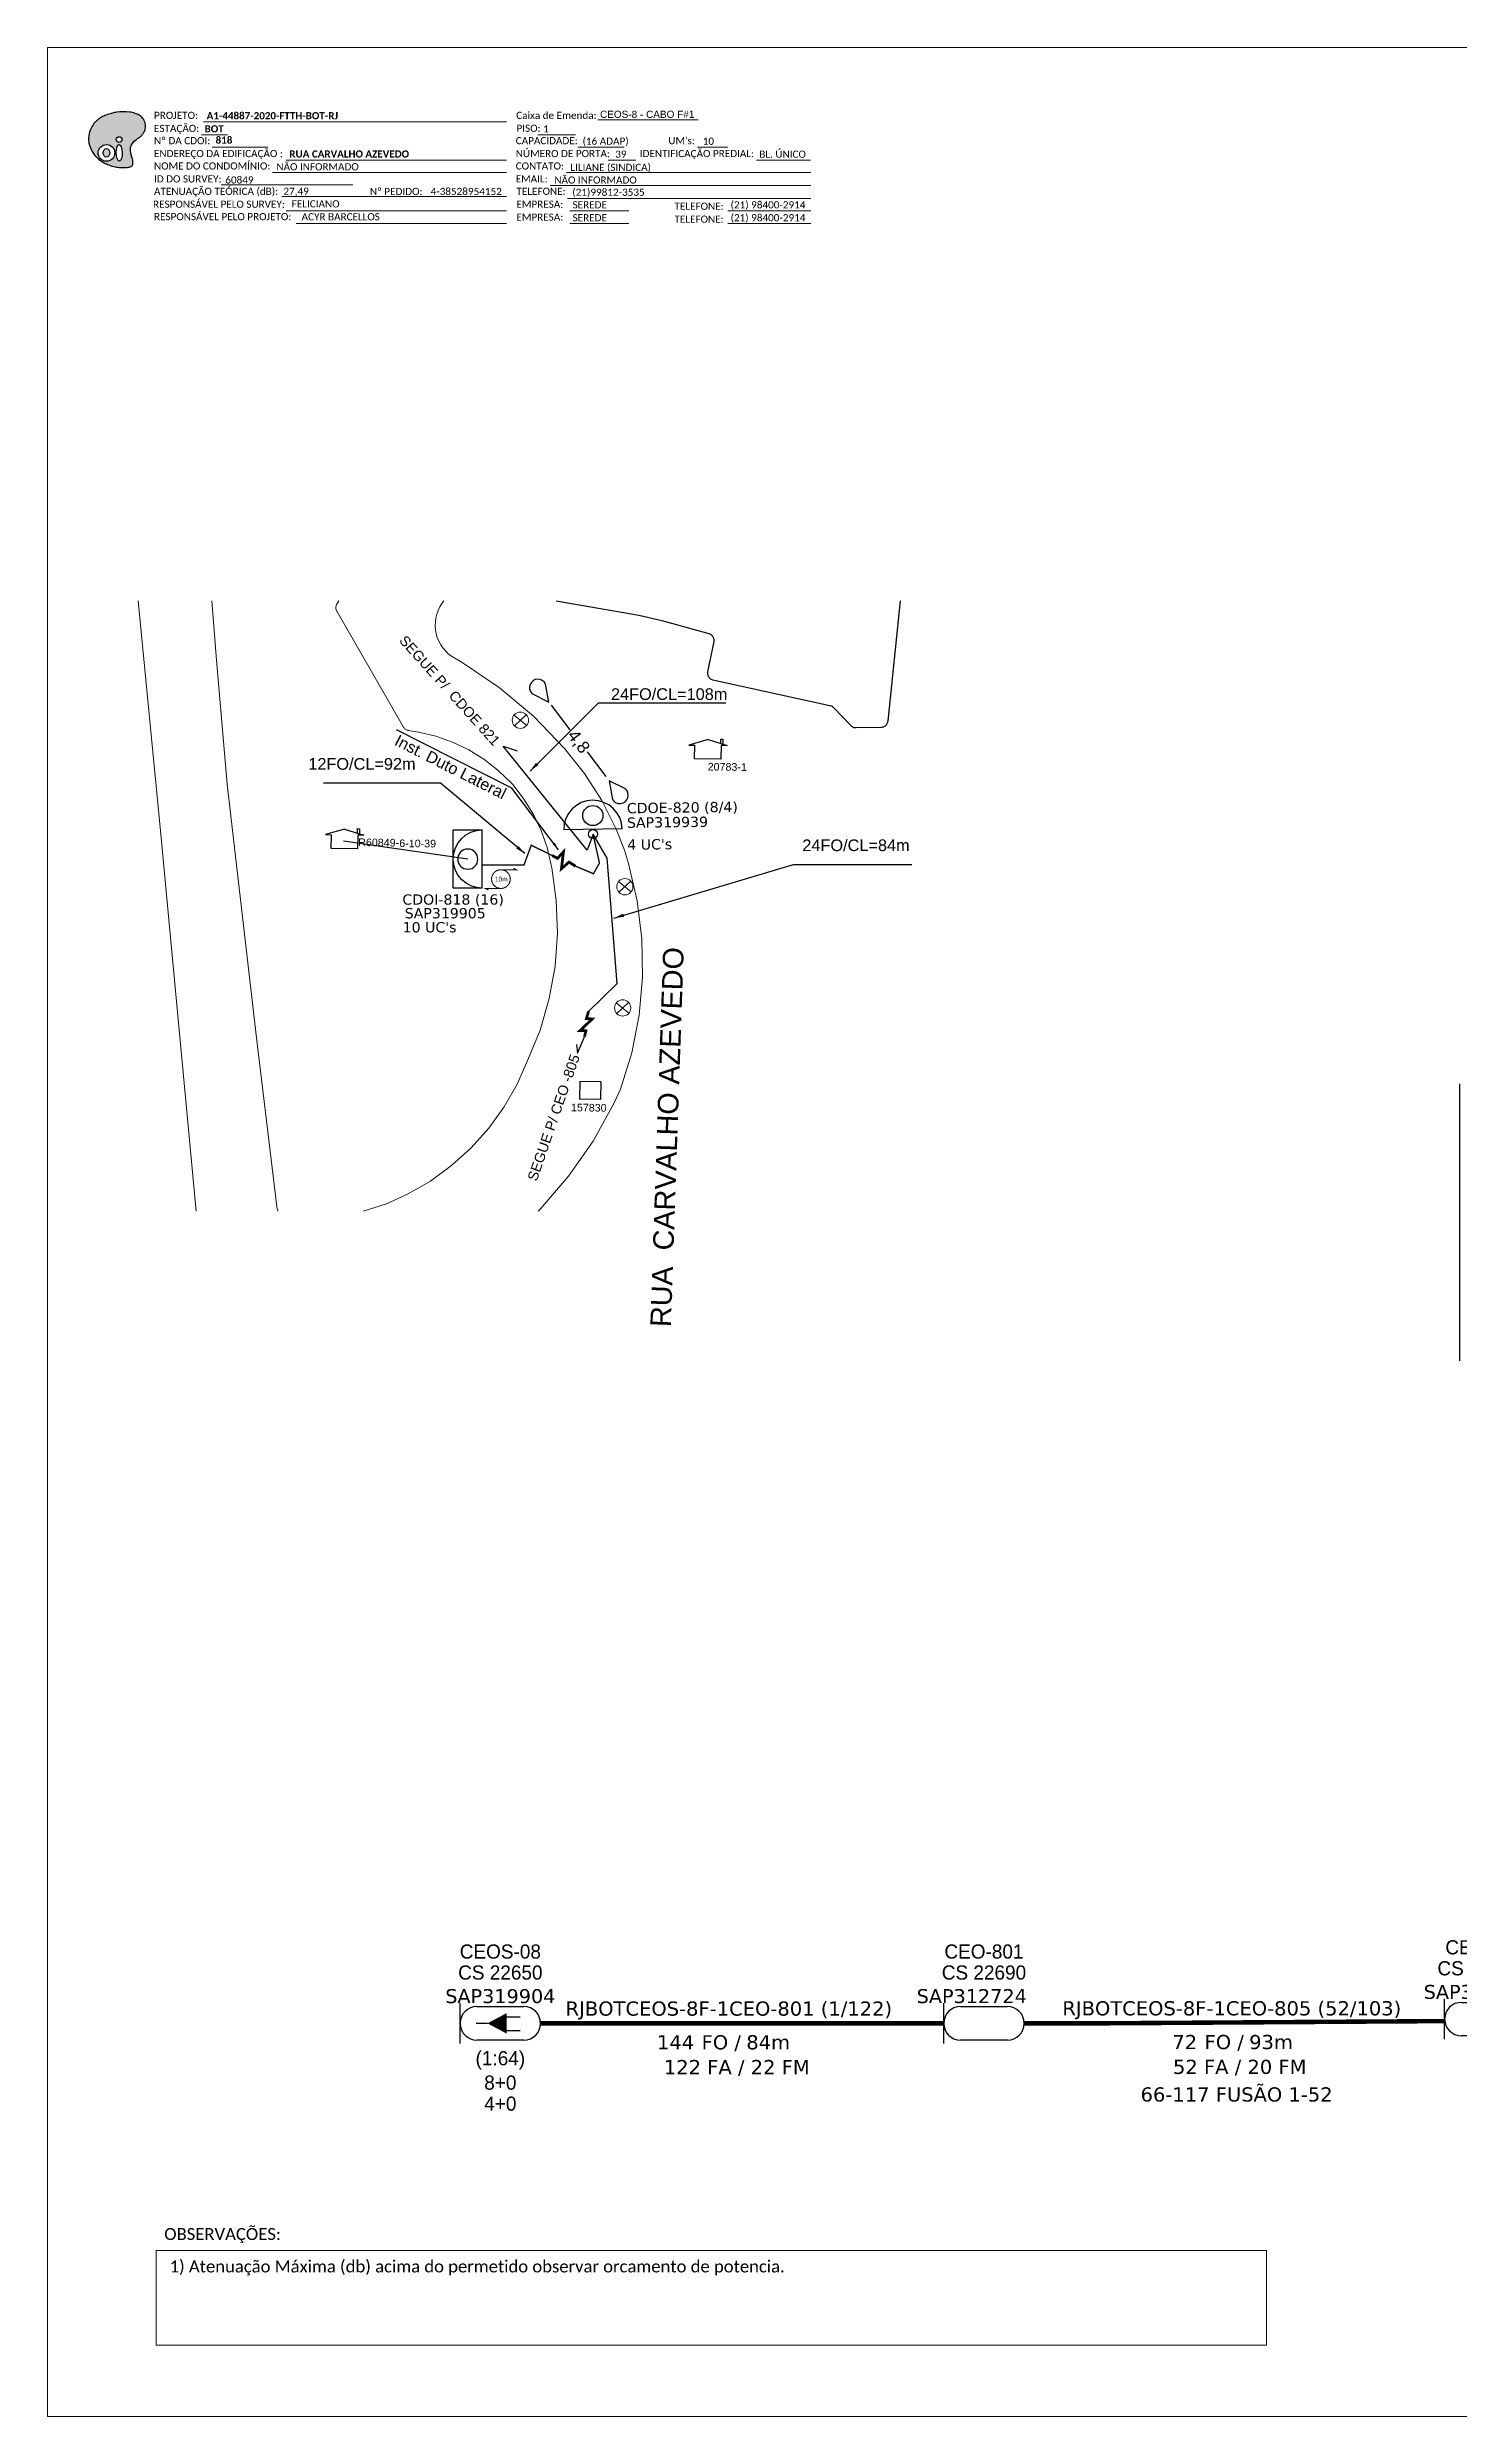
# Model space of a CAD drawing. Header units: metres. Extents: x 338 to 1179, y 503 to 1097.
# Drawn here: x 338 to 692, y 503 to 1097 of the extents above; entities that cross this region are included whole.
import ezdxf
from ezdxf.enums import TextEntityAlignment as Align

# ---------------------------------------------------------------- set-up
doc = ezdxf.new("R2010")
doc.units = ezdxf.units.M
doc.linetypes.add('DIVIDE', pattern=[1.25, 0.5, -0.25, 0, -0.25, 0, -0.25])
doc.linetypes.add('PHANTOM2', pattern=[1.25, 0.625, -0.125, 0.125, -0.125, 0.125, -0.125])
for name, color, linetype, lineweight in [('(Notas)', 7, 'Continuous', 0), ('(quadra)', 120, 'Continuous', 0), ('10.4-Postes', 1, 'Continuous', 0), ('Texto_Cabos', 1, 'Continuous', 20)]:
    doc.layers.add(name, color=color, linetype=linetype, lineweight=lineweight)
for name, color, linetype in [('CD a instalar', 1, 'Continuous'), ('CDO_INTERIOR', 1, 'Continuous'), ('CDO_POSTE', 1, 'Continuous'), ('CDOI', 1, 'Continuous'), ('CEO', 1, 'Continuous'), ('CEOS', 1, 'Continuous'), ('label_cabos', 7, 'Continuous'), ('LAYOUT', 7, 'Continuous'), ('LEGENDAS_INFRAESTRUTURAS', 7, 'Continuous'), ('locais', 7, 'Continuous'), ('MUB_QUADRAS', 253, 'Continuous'), ('MUB_SEGMENTO', 7, 'Continuous'), ('NOS_DE_INFRAESTRUTURA', 7, 'Continuous'), ('SEGMENTO', 10, 'Continuous'), ('SURVEYS', 7, 'Continuous'), ('SURVEYS_LEGENDAS', 7, 'Continuous'), ('texto AD', 1, 'Continuous')]:
    doc.layers.add(name, color=color, linetype=linetype)
doc.styles.add('ARIAL', font='arial.ttf')
doc.styles.add('DIGICADE', font='arial.ttf')
doc.styles.add('siredit', font='verdana.ttf')
doc.styles.get("Standard").update_dxf_attribs({"font": 'arial.ttf'})
doc.styles.add('Style-font000', font='font000.shx')
doc.styles.add('WMF-Calibri0', font='CALIBRI.TTF')
doc.styles.add('WMF-Calibri1', font='CALIBRIB.TTF')
doc.linetypes.add('FENCELINE1', pattern='A,0.25,-0.1,[133,ltypeshp.shx,S=0.1,R=0,X=-0.1,Y=0],-0.1,1', length=1.45)
doc.dimstyles.new('CC', dxfattribs={"dimtxt": 0.8, "dimasz": 2, "dimexe": 0.18, "dimexo": 0.0625, "dimgap": 0.09, "dimtad": 0, "dimdec": 0, "dimrnd": 1, "dimzin": 0, "dimdsep": 46, "dimtxsty": 'siredit', "dimblk": 'NONE', "dimcen": 0, "dimse1": 1, "dimse2": 1, "dimsd1": 1, "dimsd2": 1, "dimclrt": 7, "dimadec": 0, "dimazin": 0, "dimtfac": 1, "dimtdec": 0, "dimtofl": 0, "dimtmove": 0, "dimatfit": 3, "dimfxl": 0, "dimtolj": 1, "dimtzin": 0, "dimarcsym": 0})
doc.dimstyles.new('ISO-25', dxfattribs={"dimtxt": 2.5, "dimasz": 2.5, "dimexe": 1.25, "dimexo": 0.625, "dimtad": 1, "dimtxsty": 'Standard', "dimcen": 2.5, "dimadec": 0, "dimazin": 0, "dimtfac": 1, "dimtmove": 0, "dimatfit": 3, "dimfxl": 0, "dimarcsym": 0})

# ---------------------------------------------------------------- blocks, each defined once
blk = doc.blocks.new('OI')
h = blk.add_hatch(color=40)
edge = h.paths.add_edge_path()
edge.add_spline(control_points=[(4.35, -0.67), (3.92, -0.99), (3.26, -1.5), (2.81, -2.59), (2.9, -3.5), (3.06, -4.27), (3.31, -4.85), (3.37, -5.39), (3.4, -5.88), (3.2, -6.4), (2.54, -6.61), (1.65, -6.63), (0.55, -6.67), (-0.56, -6.42), (-1.61, -6.14), (-2.77, -5.61), (-3.92, -4.77), (-4.89, -3.7), (-5.34, -2.65), (-5.6, -1.94), (-5.85, -0.96), (-5.71, 0.47), (-5.1, 2.02), (-4.14, 3.02), (-3.3, 3.61), (-2.37, 4.16), (-1.36, 4.44), (-0.56, 4.7), (0.79, 4.85), (2.24, 4.97), (3.79, 4.57), (4.67, 4.21), (5.44, 3.65), (5.76, 2.99), (6.03, 2.21), (6.01, 1.46), (5.72, 0.64), (5.31, 0.08), (4.88, -0.38), (4.51, -0.55), (4.35, -0.67)], knot_values=[0, 0, 0, 0, 1.60434, 2.417191, 3.427595, 4.282808, 4.776746, 5.304182, 5.888771, 6.258406, 6.858137, 7.79129, 8.986195, 10.124242, 11.187857, 12.242908, 13.953784, 15.414161, 16.515391, 17.349188, 17.675853, 19.552021, 21.515531, 22.568638, 23.63245, 24.621084, 25.782718, 26.745347, 27.142653, 29.870543, 31.004649, 31.921532, 32.709589, 33.801391, 34.042471, 35.192333, 35.971461, 36.628871, 37.254359, 37.836911, 37.836911, 37.836911, 37.836911], degree=3, periodic=0)
h.paths.add_polyline_path([(1.13, -0.87, -1), (-0.04, -0.87, -1)], flags=16)
edge = h.paths.add_edge_path(flags=16)
edge.add_ellipse((0.56, -3.59), major_axis=(-0.02, 1.71), ratio=0.361305, start_angle=0, end_angle=360)
h.paths.add_polyline_path([(-0.36, -3.62, -1), (-3.8, -3.62, -1)], flags=16)
edge = h.paths.add_edge_path(flags=0)
edge.add_ellipse((-2.08, -3.62), major_axis=(0, 0.885), ratio=0.758294, start_angle=0, end_angle=360)
at = {"color": 40}
for centre, radius in [((-2.08, -3.62), 1.72), ((0.54, -0.87), 0.587)]:
    blk.add_circle(centre, radius, dxfattribs=at)
blk.add_ellipse((-2.08, -3.62), major_axis=(0, 0.885), ratio=0.758294, start_param=-3.141592653589792, end_param=3.141592653589792, dxfattribs=at)
blk.add_ellipse((0.56, -3.59), major_axis=(-0.02, 1.71), ratio=0.361305, dxfattribs=at)
at = {"color": 40, "start_tangent": (-0.800898, -0.598801), "end_tangent": (-0.800898, -0.598801)}
blk.add_spline([(4.35, -0.67), (3.2, -1.78), (2.9, -2.54), (2.92, -3.55), (3.12, -4.38), (3.28, -4.85), (3.37, -5.37), (3.35, -5.95), (3.2, -6.29), (2.66, -6.55), (1.73, -6.63), (0.54, -6.62), (-0.58, -6.41), (-1.6, -6.11), (-2.56, -5.67), (-3.95, -4.67), (-4.89, -3.56), (-5.37, -2.56), (-5.64, -1.78), (-5.72, -1.46), (-5.63, 0.42), (-4.84, 2.22), (-4.13, 2.99), (-3.27, 3.62), (-2.4, 4.09), (-1.3, 4.47), (-0.37, 4.72), (0.02, 4.77), (2.75, 4.8), (3.85, 4.53), (4.69, 4.16), (5.31, 3.68), (5.85, 2.73), (5.93, 2.5), (5.94, 1.35), (5.67, 0.62), (5.29, 0.08), (4.84, -0.36), (4.35, -0.67)], degree=3, dxfattribs=at)
blk = doc.blocks.new('_None')
blk = doc.blocks.new('ceos')
at = {"layer": 'CEOS', "color": 0}
for p, q in [((1.77, 1.77), (6.73, 1.77)), ((6.73, -1.77), (1.77, -1.77))]:
    blk.add_line(p, q, dxfattribs=at)
for points in [[(0, -2.13), (0, 2.13)], [(2.88, 0), (1.69, 0)], [(4.84, 0.7), (6.34, 0.7)], [(4.84, -0.77), (6.34, -0.77)]]:
    blk.add_lwpolyline(points, dxfattribs=at)
blk.add_lwpolyline([(2.88, 0, 0, 2.18, 0), (4.93, 0, 2.18, 2.18, 0)], format="xyseb", dxfattribs=at)
for centre, start, end in [((1.77, 0), 90, 270), ((6.73, 0), 270, 90)]:
    blk.add_arc(centre, 1.77, start, end, dxfattribs=at)
at = {"layer": 'CEOS'}
for tag, height, style, p in [('NOME?', 1.5, 'Style-font000', (4.25, 7.59)), ('LOCAL?', 1.5, 'Style-font000', (4.25, 5.37)), ('TIPO?', 1.48, 'siredit', (4.25, 2.88))]:
    blk.add_attdef(tag, text='', height=height, dxfattribs=dict(at, style=style)).set_placement(p, align=Align.MIDDLE_CENTER)
at = {"layer": 'CEOS', "style": 'siredit', "flags": 1}
for tag, height, p in [('ID', 0.887, (4.25, 9.07)), ('COORX', 0.739, (4.25, -1.77)), ('COORY', 0.739, (4.25, -1.77))]:
    blk.add_attdef(tag, text='', height=height, dxfattribs=at).set_placement(p, align=Align.MIDDLE_CENTER)
at = {"layer": 'CEOS', "style": 'Style-font000'}
for tag, p in [('RACIO_SPLITAGEM', (4.25, -2.94)), ('FIBRAS_FUSIONADAS', (4.25, -5.51)), ('FIBRAS_RESERVA', (4.25, -7.73))]:
    blk.add_attdef(tag, text='', height=1.5, dxfattribs=at).set_placement(p, align=Align.TOP_CENTER)
blk = doc.blocks.new('ceo')
at = {"layer": 'CEO', "color": 0}
for p, q in [((1.77, 1.77), (6.73, 1.77)), ((6.73, -1.77), (1.77, -1.77))]:
    blk.add_line(p, q, dxfattribs=at)
blk.add_lwpolyline([(0, -2.13), (0, 2.13)], dxfattribs=at)
for centre, start, end in [((1.77, 0), 90, 270), ((6.73, 0), 270, 90)]:
    blk.add_arc(centre, 1.77, start, end, dxfattribs=at)
at = {"layer": 'CEO'}
for tag, height, style, p in [('NOME?', 1.5, 'Style-font000', (4.25, 7.59)), ('LOCAL?', 1.5, 'Style-font000', (4.25, 5.37)), ('TIPO?', 1.48, 'siredit', (4.25, 2.88))]:
    blk.add_attdef(tag, text='', height=height, dxfattribs=dict(at, style=style)).set_placement(p, align=Align.MIDDLE_CENTER)
at = {"layer": 'CEO', "style": 'siredit', "flags": 1}
for tag, height, p in [('ID', 0.887, (4.25, 9.07)), ('COORX', 0.739, (4.25, -1.77)), ('COORY', 0.739, (4.25, -1.77))]:
    blk.add_attdef(tag, text='', height=height, dxfattribs=at).set_placement(p, align=Align.MIDDLE_CENTER)
at = {"layer": 'CEO', "style": 'Style-font000'}
blk.add_attdef('FIBRAS_RESERVA', text='', height=1.5, dxfattribs=at).set_placement((4.25, -2.94), align=Align.TOP_CENTER)
blk = doc.blocks.new('Cabos_2')
at = {"color": 0, "style": 'siredit'}
blk.add_text('FO /', height=1.5, dxfattribs=at).set_placement((0.44, -2), align=Align.MIDDLE_RIGHT)
at = {"color": 0, "style": 'siredit', "flags": 1}
for tag, height, p in [('ID', 1.5, (0, 16)), ('COORX', 1, (0, 0)), ('COORY', 1, (0, 0)), ('T_CABOS', 1.5, (0, -4))]:
    blk.add_attdef(tag, text='', height=height, dxfattribs=at).set_placement(p, align=Align.MIDDLE_CENTER)
at = {"color": 0, "style": 'siredit'}
for tag, p in [('N_CABOS_R_PRIMARIA', (0, 12)), ('FUSÃO_R_PRIMARIA', (0, 10)), ('FA/FM', (0, 2))]:
    blk.add_attdef(tag, text='', height=1.5, dxfattribs=at).set_placement(p, align=Align.MIDDLE_CENTER)
for tag, p in [('S/CORTE_R_PRIMARIA_001', (-0.47, 13.25)), ('FUSÃO_001', (-0.47, 4.5)), ('N_CABOS_001', (-15.74, 3.42))]:
    blk.add_attdef(tag, p, '', height=1.5, dxfattribs=at)
blk.add_attdef('S/CORTE', text='', height=1.5, dxfattribs=at).set_placement((0, 8), align=Align.CENTER)
blk.add_attdef('FIBRAS', text='', height=1.5, dxfattribs=at).set_placement((-4.5, -2), align=Align.MIDDLE_RIGHT)
blk.add_attdef('METROS', text='', height=1.5, dxfattribs=at).set_placement((1, -2), align=Align.MIDDLE_LEFT)
blk = doc.blocks.new('MHMZ')
at = {"color": 5}
for p, q in [((-0.0000128, 0.0000113), (0.0000144, 0.0000113)), ((-0.0000128, -0.0000121), (-0.0000128, 0.0000113)), ((0.0000144, 0.0000113), (0.0000144, -0.0000121)), ((0.0000144, -0.0000121), (-0.0000128, -0.0000121))]:
    blk.add_line(p, q, dxfattribs=at)
blk = doc.blocks.new('LVLV')
for p, q in [((0, 0.0000254), (-0.0000251, 0.000018)), ((-0.0000251, 0.000018), (-0.0000173, 0.000018)), ((-0.0000172, 0), (-0.0000172, 0.0000179)), ((0.0000172, 0), (-0.0000172, 0)), ((0, 0.0000254), (0.0000251, 0.000018)), ((0.0000169, 0.0000264), (0.0000195, 0.0000264)), ((0.0000169, 0.0000205), (0.0000169, 0.0000264)), ((0.0000251, 0.000018), (0.0000172, 0.000018)), ((0.0000172, 0.000018), (0.0000172, 0)), ((0.0000195, 0.0000264), (0.0000195, 0.0000198))]:
    blk.add_line(p, q)
blk = doc.blocks.new('A$C20F04C17')
at = {"layer": 'CDO_POSTE', "color": 5}
blk.add_lwpolyline([(4.24, 0.73), (-4.26, 0.62)], dxfattribs=at)
for centre, radius in [((-0.03, 2.69), 1.47), ((0, 0), 0.665)]:
    blk.add_circle(centre, radius, dxfattribs=at)
blk.add_arc((-0.01, 0.68), 4.25, 0.7366, 180.7366, dxfattribs=at)
at = {"layer": 'CDO_POSTE', "style": 'siredit', "flags": 1}
for tag, height, p in [('ID', 1.5, (-0.55, 13.43)), ('COORY', 1, (1.88, 0.48)), ('COORX', 1, (1.88, 0.48))]:
    blk.add_attdef(tag, text='', height=height, rotation=0.7366, dxfattribs=at).set_placement(p, align=Align.MIDDLE_LEFT)
at = {"layer": 'CDO_POSTE'}
for tag, height, style, p in [('Nº_UCs', 1.5, 'siredit', (-0.52, 11.43)), ('FIBRAS_FUSIONADAS', 1.5, 'Style-font000', (-0.49, 8.93)), ('FIBRAS_RESERVA', 1.5, 'Style-font000', (-0.46, 6.43)), ('CDO', 1.5, 'siredit', (8.09, 3.9)), ('TIPO_CDO', 1.5, 'siredit', (8.11, 1.9)), ('NºRAISER', 1, 'siredit', (8.14, -0.1)), ('NºPP', 1, 'siredit', (8.16, -2.1)), ('SPLITER_32_1', 1.3, 'siredit', (6.07, -7.23)), ('SPLITER_32_2', 1.3, 'siredit', (6.09, -9.23)), ('SPLITER_32_3', 1.3, 'siredit', (6.12, -11.23)), ('SPLITER_32_4', 1.3, 'siredit', (6.14, -13.23)), ('SPLITER_4/8_1', 1.3, 'siredit', (6.17, -15.23)), ('SPLITER_4/8_2', 1.3, 'siredit', (6.2, -17.23)), ('SPLITER_4/8_3', 1.3, 'siredit', (6.22, -19.23)), ('SPLITER_4/8_4', 1.3, 'siredit', (6.25, -21.23))]:
    blk.add_attdef(tag, text='', height=height, rotation=0.7366, dxfattribs=dict(at, style=style)).set_placement(p, align=Align.MIDDLE_LEFT)
blk = doc.blocks.new('CDO_INTERIOR')
at = {"layer": 'CDOI'}
for p, q in [((4.22, 8.36), (-0.03, 8.36)), ((4.22, -0.14), (4.22, 8.36)), ((-0.03, -0.14), (4.22, -0.14))]:
    blk.add_line(p, q, dxfattribs=at)
blk.add_lwpolyline([(-0.03, -0.14), (-0.03, 8.36)], dxfattribs=at)
blk.add_circle((2.09, 4.11), 1.47, dxfattribs=at)
blk.add_arc((-0.03, 4.11), 4.25, 269.9724, 89.9724, dxfattribs=at)
at = {"layer": 'CDOI', "flags": 1}
for tag, height, style, p in [('ID', 1.5, 'siredit', (-0.03, 18.1)), ('FIBRAS_FUSIONADAS', 1.5, 'Style-font000', (-0.03, 13.6)), ('FIBRAS_RESERVA', 1.5, 'Style-font000', (-0.03, 11.1)), ('COORX', 1, 'siredit', (-0.03, 4.11)), ('COORY', 1, 'siredit', (-0.03, 4.11))]:
    blk.add_attdef(tag, text='', height=height, rotation=359.9724, dxfattribs=dict(at, style=style)).set_placement(p, align=Align.MIDDLE_LEFT)
at = {"layer": 'CDOI', "style": 'siredit'}
for tag, height, p in [('Nº_UCs', 1.5, (-0.03, 16.1)), ('CDO', 1.5, (7.22, 7.69)), ('SPLITER_32_1', 1.3, (27.43, 7.68)), ('TIPO_CDO', 1.5, (7.22, 5.69)), ('NºRAISER', 1, (7.22, 3.69)), ('SPLITER_32_2', 1.3, (27.43, 5.68)), ('SPLITER_32_3', 1.3, (27.43, 3.68)), ('SPLITER_32_4', 1, (7.22, -0.31)), ('NºPP', 1, (7.22, 1.69)), ('SPLITER_4/8_1', 1.3, (27.43, 1.68)), ('SPLITER_4/8_2', 1.3, (27.43, -0.32)), ('SPLITER_4/8_3', 1.3, (27.43, -2.32)), ('SPLITER_4/8_4', 1.3, (27.43, -4.32))]:
    blk.add_attdef(tag, text='', height=height, rotation=359.9724, dxfattribs=at).set_placement(p, align=Align.MIDDLE_LEFT)
blk = doc.blocks.new('folga')
at = {"layer": 'LAYOUT', "color": 0, "const_width": 0.378}
blk.add_lwpolyline([(536.43, 294.15, 1.000012), (536.43, 287.35, 0.999978)], format="xyb", close=True, dxfattribs=at).dxf.unprotected_set("ltscale", 0)
at = {"layer": 'LAYOUT', "color": 0, "const_width": 0.354}
for points in [[(536.43, 294.15), (542.1, 294.15), (540.97, 294.72)], [(536.43, 287.35), (530.76, 287.35), (531.9, 286.78)]]:
    blk.add_lwpolyline(points, dxfattribs=at).dxf.unprotected_set("ltscale", 0)
at = {"layer": 'LAYOUT', "color": 0}
e = blk.add_text('10m', height=1.701, dxfattribs=at)
e.set_placement((534.25, 289.9))
e.dxf.unprotected_set("ltscale", 0)
blk = doc.blocks.new('POLE_POLE')
at = {"layer": '10.4-Postes', "color": 1, "linetype": 'PHANTOM2'}
for points in [[(-0.0000048, 0.0000079), (0.0000044, 0.0000004)], [(0.0000041, 0.0000082), (-0.0000045, 0.0000002)]]:
    blk.add_lwpolyline(points, dxfattribs=at)
at = {"layer": '10.4-Postes', "color": 1}
blk.add_circle((-0.0000002, 0.0000042), 0.00000592, dxfattribs=at)

msp = doc.modelspace()

# ---------------------------------------------------------------- linework, layer by layer
at = {"layer": '(quadra)', "lineweight": 0}
for points in [[(360.53, 957.74), (366.1, 900.08), (375.07, 804.79)], [(395.52, 804.79), (395.4, 805.15), (395.29, 805.68), (395.24, 805.95), (390.2, 848.2), (382.84, 911.78), (380.15, 942.92), (379.01, 957.74)], [(410.85, 957.74), (410.34, 956.97), (410.25, 956.82), (410.18, 956.65), (410.11, 956.47), (410.08, 956.3), (410.06, 956.13), (410.06, 955.94), (410.08, 955.77), (410.11, 955.58), (410.17, 955.41), (410.24, 955.25), (410.29, 955.15), (426.98, 926.14), (427.09, 925.99), (427.21, 925.85), (427.33, 925.73), (427.46, 925.61), (427.62, 925.51), (427.77, 925.44), (427.95, 925.37), (428.12, 925.32), (428.2, 925.3), (430.8, 924.87), (435.13, 923.82), (439.33, 922.33), (443.35, 920.4), (447.13, 918.06), (450.68, 915.34), (453.89, 912.27), (454.46, 911.66), (457.21, 908.09), (459.57, 904.24), (461.49, 900.16), (463, 895.91), (464.05, 891.51), (464.17, 890.84), (465.31, 882.67), (465.57, 874.44), (464.98, 866.22), (463.52, 858.1), (461.23, 850.18), (458.17, 842.66), (455.51, 836.63), (452.22, 830.9), (448.36, 825.56), (443.95, 820.64), (439.07, 816.2), (433.74, 812.3), (428.03, 808.98), (422.79, 806.59), (416.94, 804.79)], [(460.77, 804.79), (461.37, 805.35), (468.4, 813.5), (474.56, 822.34), (479.75, 831.78), (481.39, 835.32), (484.21, 844.49), (486.05, 853.89), (486.89, 863.45), (486.73, 873.03), (485.58, 882.55), (483.43, 891.91), (482.38, 895.3), (480.32, 900.54), (476.69, 907.73), (472.36, 914.5), (467.32, 920.79), (459.55, 928.84), (451, 936.03), (441.74, 942.29), (439.88, 943.39), (439.04, 943.9), (438.24, 944.52), (437.54, 945.21), (436.89, 945.97), (436.34, 946.78), (435.87, 947.65), (435.49, 948.58), (435.22, 949.53), (435.03, 950.51), (434.96, 951.49), (435, 952.48), (435.13, 953.46), (435.36, 954.43), (435.7, 955.36), (436.13, 956.25), (436.65, 957.09), (437.15, 957.74)]]:
    msp.add_lwpolyline(points, dxfattribs=at)
for p, q in [((470.35, 846.54), (470.62, 844.34)), ((691.66, 836.71), (691.66, 767.22))]:
    msp.add_line(p, q)
at = {"color": 0, "lineweight": 0}
for p, q in [((365.04, 544.17), (643.29, 544.17)), ((365.04, 520.46), (365.04, 544.17)), ((643.29, 544.17), (643.29, 520.46)), ((643.29, 520.46), (365.04, 520.46))]:
    msp.add_line(p, q, dxfattribs=at)
at = {"color": 7, "lineweight": 0}
for points in [[(376.89, 1077.86), (452.86, 1077.86)], [(475.7, 1078.35), (500.84, 1078.35)], [(376.37, 1074.58), (382.92, 1074.58)], [(379.04, 1071.51), (392.98, 1071.51)], [(460.66, 1074.62), (470.14, 1074.62)], [(470.71, 1071.51), (482.33, 1071.51)], [(500.65, 1071.51), (508.32, 1071.51)], [(394.2, 1065.16), (452.86, 1065.16)], [(397.61, 1068.27), (452.86, 1068.27)], [(467.82, 1065.16), (529.05, 1065.16)], [(478.29, 1068.27), (485.24, 1068.27)], [(515.47, 1068.27), (529.02, 1068.27)], [(381.36, 1062.09), (414.3, 1062.09)], [(396.5, 1059.15), (452.86, 1059.15)], [(463.78, 1061.92), (529.05, 1061.92)], [(468.07, 1058.68), (529.05, 1058.68)], [(397.61, 1055.57), (452.86, 1055.57)], [(400.1, 1052.34), (452.86, 1052.34)], [(468.68, 1055.57), (483.48, 1055.57)], [(468.68, 1052.34), (483.48, 1052.34)], [(508.28, 1055.57), (529.05, 1055.57)], [(508.28, 1052.34), (529.05, 1052.34)]]:
    msp.add_lwpolyline(points, dxfattribs=at)
at = {"color": 5}
msp.add_lwpolyline([(443.11, 893.03), (411.95, 897.54)], dxfattribs=at)
at = {"layer": 'CD a instalar', "color": 0, "linetype": 'FENCELINE1'}
for points in [[(474.51, 899.32), (473, 895.3), (451.97, 921.33), (455.53, 920.21)], [(473.4, 854.85), (480.52, 861.85), (478.04, 893.29), (474.51, 899.32)], [(470.62, 844.34), (472.36, 848.48)]]:
    msp.add_lwpolyline(points, dxfattribs=at).dxf.unprotected_set("ltscale", 0)
at = {"layer": 'CD a instalar', "linetype": 'FENCELINE1', "ltscale": 5, "const_width": 0.344}
for points in [[(474.51, 899.32), (476.11, 892.05), (474.63, 889.36), (470.12, 891.25)], [(464.26, 893.95), (459.03, 896.5), (457.2, 891.54), (446.76, 891.54)]]:
    msp.add_lwpolyline(points, dxfattribs=at)
at = {"layer": 'Defpoints', "lineweight": 0}
msp.add_lwpolyline([(337.78, 502.54), (1178.78, 502.54), (1178.78, 1096.54), (337.78, 1096.54)], close=True, dxfattribs=at)
at = {"layer": 'LAYOUT'}
for points in [[(463.44, 932.4), (462.61, 936.92, 1.175638), (459.17, 934.54), (463.44, 932.4)], [(478.52, 912.69), (479.39, 907.99, 1.175638), (482.63, 910.64), (478.52, 912.69)]]:
    msp.add_lwpolyline(points, format="xyb", dxfattribs=at)
for points in [[(464.04, 931.62), (468.73, 925.47)], [(473, 919.9), (477.69, 913.75)]]:
    msp.add_lwpolyline(points, dxfattribs=at)
at = {"layer": 'LAYOUT', "color": 5, "linetype": 'Continuous', "const_width": 0.688}
msp.add_lwpolyline([(470.12, 891.25), (468.5, 892.28), (466.59, 890.62), (467.1, 894.85), (465.6, 893.2), (464.26, 893.95)], dxfattribs=at)
at = {"layer": 'LAYOUT', "color": 5, "linetype": 'DIVIDE', "const_width": 0.688}
msp.add_lwpolyline([(473.4, 854.85), (472.84, 853.01), (474.32, 852.96), (471.25, 850.03), (472.73, 849.97), (472.36, 848.48)], dxfattribs=at)
at = {"layer": 'LAYOUT', "color": 0, "linetype": 'FENCELINE1', "ltscale": 5, "const_width": 1.12}
for points in [[(461.36, 601.13), (562.39, 601.13)], [(582.55, 601.13), (600.39, 601.13)], [(600.39, 601.13), (687.95, 601.7)]]:
    msp.add_lwpolyline(points, dxfattribs=at)
at = {"layer": 'MUB_QUADRAS', "color": 253, "linetype": 'Continuous'}
msp.add_lwpolyline([(465.23, 957.74), (485.99, 954.17), (491.74, 952.83), (503.5, 949.58), (503.67, 949.51), (503.84, 949.44), (504, 949.35), (504.13, 949.25), (504.27, 949.13), (504.39, 948.99), (504.49, 948.84), (504.58, 948.68), (504.65, 948.51), (504.72, 948.34), (504.75, 948.17), (504.77, 948), (504.77, 947.81), (504.74, 947.64), (504.74, 947.58), (503.22, 939.98), (503.21, 939.81), (503.19, 939.62), (503.21, 939.45), (503.24, 939.28), (503.29, 939.11), (503.34, 938.93), (503.43, 938.78), (503.53, 938.63), (503.65, 938.49), (503.77, 938.35), (503.91, 938.25), (504.06, 938.14), (504.24, 938.08), (504.41, 938.01), (504.55, 937.97), (533.88, 931.52), (534.07, 931.49), (534.22, 931.42), (534.4, 931.33), (534.53, 931.23), (534.67, 931.13), (534.76, 931.04), (539.14, 926.5), (539.26, 926.38), (539.42, 926.28), (539.57, 926.19), (539.73, 926.11), (539.9, 926.06), (540.07, 926), (540.26, 925.99), (540.41, 925.99), (546.76, 926.13), (546.93, 926.14), (547.12, 926.18), (547.29, 926.23), (547.45, 926.3), (547.62, 926.38), (547.76, 926.47), (547.89, 926.59), (548.01, 926.73), (548.13, 926.86), (548.22, 927.02), (548.31, 927.17), (548.36, 927.35), (548.41, 927.52), (548.43, 927.67), (551.54, 957.74)], dxfattribs=at)

# ---------------------------------------------------------------- block references
at = {"color": 7, "lineweight": 0, "xscale": 1.213923925163967, "yscale": 1.213923925163967, "zscale": 1.213923925163967, "rotation": 0.1532896023949059}
msp.add_blockref('OI', (355.09, 1074.48), dxfattribs=at)
at = {"color": 1, "linetype": 'Continuous', "xscale": 0.6877745112160957, "yscale": 0.6877745112160957, "zscale": 0.6877745112160957}
msp.add_blockref('folga', (82.48, 688.04), dxfattribs=at)
at = {"layer": 'CDO_INTERIOR', "linetype": 'Continuous'}
ref = msp.add_blockref('CDO_INTERIOR', (446.71, 885.96), dxfattribs=dict(at, xscale=-1.719436278040239, yscale=1.719436278040239, zscale=1.719436278040239))
ref.add_attrib('Nº_UCs', "10 UC's", dxfattribs={"layer": 'CDOI', "height": 2.579, "rotation": 0.02759, "style": 'siredit'}).set_placement((426.8, 875.94), align=Align.MIDDLE_LEFT)
ref.add_attrib('CDO', 'CDOI-818 (16)', dxfattribs={"layer": 'CDOI', "height": 2.5792, "rotation": 0.02759, "style": 'siredit'}).set_placement((426.73, 882.89), align=Align.MIDDLE_LEFT)
ref.add_attrib('TIPO_CDO', 'SAP319905', dxfattribs={"layer": 'CDOI', "height": 2.579, "rotation": 0.02759, "style": 'siredit'}).set_placement((427.32, 879.46), align=Align.MIDDLE_LEFT)
at = {"layer": 'CDO_POSTE', "color": 5, "linetype": 'Continuous'}
ref = msp.add_blockref('A$C20F04C17', (474.51, 899.32), dxfattribs=dict(at, xscale=1.719436278040239, yscale=1.719436278040239, zscale=1.719436278040239))
ref.add_attrib('Nº_UCs', "4 UC's", dxfattribs={"color": 0, "height": 2.579, "rotation": 0.73661, "style": 'siredit'}).set_placement((483.09, 896.65), align=Align.MIDDLE_LEFT)
ref.add_attrib('CDO', 'CDOE-820 (8/4)', dxfattribs={"color": 0, "height": 2.5792, "rotation": 0.73661, "style": 'siredit'}).set_placement((482.98, 905.79), align=Align.MIDDLE_LEFT)
ref.add_attrib('TIPO_CDO', 'SAP319939', dxfattribs={"color": 0, "height": 2.579, "rotation": 0.73661, "style": 'siredit'}).set_placement((483.02, 902.15), align=Align.MIDDLE_LEFT)
at = {"layer": 'LAYOUT', "color": 0, "linetype": 'FENCELINE1', "ltscale": 5}
ref = msp.add_blockref('ceos', (441.2, 601.13), dxfattribs=dict(at, xscale=2.37241450672241, yscale=2.37241450672241, zscale=2.37241450672241))
ref.add_attrib('NOME?', 'CEOS-08', dxfattribs={"layer": 'CEOS', "color": 0, "height": 3.555, "style": 'Style-font000'}).set_placement((451.28, 619.14), align=Align.MIDDLE_CENTER)
ref.add_attrib('LOCAL?', 'CS 22650', dxfattribs={"layer": 'CEOS', "color": 0, "height": 3.555, "style": 'Style-font000'}).set_placement((451.28, 613.88), align=Align.MIDDLE_CENTER)
ref.add_attrib('TIPO?', 'SAP319904', dxfattribs={"layer": 'CEOS', "color": 0, "height": 3.507, "style": 'siredit'}).set_placement((451.28, 607.96), align=Align.MIDDLE_CENTER)
ref.add_attrib('RACIO_SPLITAGEM', '(1:64)', dxfattribs={"layer": 'CEOS', "color": 0, "height": 3.555, "style": 'Style-font000'}).set_placement((451.28, 594.17), align=Align.TOP_CENTER)
ref.add_attrib('FIBRAS_FUSIONADAS', '8+0', dxfattribs={"layer": 'CEOS', "color": 0, "height": 3.555, "style": 'Style-font000'}).set_placement((451.28, 588.05), align=Align.TOP_CENTER)
ref.add_attrib('FIBRAS_RESERVA', '4+0', dxfattribs={"layer": 'CEOS', "color": 0, "height": 3.555, "style": 'Style-font000'}).set_placement((451.28, 582.79), align=Align.TOP_CENTER)
ref = msp.add_blockref('ceo', (562.39, 601.13), dxfattribs=dict(at, xscale=2.37241450672241, yscale=2.37241450672241, zscale=2.37241450672241))
ref.add_attrib('NOME?', 'CEO-801', dxfattribs={"layer": 'CEO', "color": 0, "height": 3.555, "style": 'Style-font000'}).set_placement((572.47, 619.14), align=Align.MIDDLE_CENTER)
ref.add_attrib('LOCAL?', 'CS 22690', dxfattribs={"layer": 'CEO', "color": 0, "height": 3.555, "style": 'Style-font000'}).set_placement((572.47, 613.88), align=Align.MIDDLE_CENTER)
ref.add_attrib('TIPO?', 'SAP312724    ', dxfattribs={"layer": 'CEO', "color": 0, "height": 3.507, "style": 'siredit'}).set_placement((572.47, 607.96), align=Align.MIDDLE_CENTER)
ref = msp.add_blockref('ceo', (687.92, 602.2), dxfattribs=dict(at, xscale=2.37241450672241, yscale=2.37241450672241, zscale=2.37241450672241))
ref.add_attrib('NOME?', 'CEO-805', dxfattribs={"layer": 'CEO', "color": 0, "height": 3.555, "style": 'Style-font000'}).set_placement((698, 620.2), align=Align.MIDDLE_CENTER)
ref.add_attrib('LOCAL?', 'CS 157830', dxfattribs={"layer": 'CEO', "color": 0, "height": 3.555, "style": 'Style-font000'}).set_placement((698, 614.94), align=Align.MIDDLE_CENTER)
ref.add_attrib('TIPO?', 'SAP300763  ', dxfattribs={"layer": 'CEO', "color": 0, "height": 3.507, "style": 'siredit'}).set_placement((698, 609.02), align=Align.MIDDLE_CENTER)
ref = msp.add_blockref('Cabos_2', (510.53, 601.13), dxfattribs=dict(at, xscale=2.37241450672241, yscale=2.37241450672241, zscale=2.37241450672241))
ref.add_attrib('N_CABOS_001', 'RJBOTCEOS-8F-1CEO-801 (1/122)', (467.63, 603.06), dxfattribs={"layer": 'Texto_Cabos', "color": 0, "height": 3.5586, "style": 'siredit'})
ref.add_attrib('FA/FM', '122 FA / 22 FM', dxfattribs={"layer": 'Texto_Cabos', "color": 0, "height": 3.5586, "style": 'siredit'}).set_placement((510.53, 590.17), align=Align.MIDDLE_CENTER)
ref.add_attrib('FIBRAS', '144', dxfattribs={"layer": 'Texto_Cabos', "color": 0, "height": 3.559, "style": 'siredit'}).set_placement((499.86, 596.39), align=Align.MIDDLE_RIGHT)
ref.add_attrib('METROS', '84m', dxfattribs={"layer": 'Texto_Cabos', "color": 0, "height": 3.559, "style": 'siredit'}).set_placement((512.91, 596.39), align=Align.MIDDLE_LEFT)
ref = msp.add_blockref('Cabos_2', (636.56, 601.2), dxfattribs=dict(at, xscale=2.37241450672241, yscale=2.37241450672241, zscale=2.37241450672241))
ref.add_attrib('N_CABOS_001', 'RJBOTCEOS-8F-1CEO-805 (52/103)', (592.11, 603.13), dxfattribs={"layer": 'Texto_Cabos', "color": 0, "height": 3.5586, "style": 'siredit'})
ref.add_attrib('FUSÃO_001', '66-117 FUSÃO 1-52', (611.71, 581.53), dxfattribs={"layer": 'Texto_Cabos', "color": 0, "height": 3.5586, "style": 'siredit'})
ref.add_attrib('FA/FM', '52 FA / 20 FM', dxfattribs={"layer": 'Texto_Cabos', "color": 0, "height": 3.5586, "style": 'siredit'}).set_placement((636.56, 590.23), align=Align.MIDDLE_CENTER)
ref.add_attrib('FIBRAS', '72', dxfattribs={"layer": 'Texto_Cabos', "color": 0, "height": 3.559, "style": 'siredit'}).set_placement((625.89, 596.45), align=Align.MIDDLE_RIGHT)
ref.add_attrib('METROS', '93m', dxfattribs={"layer": 'Texto_Cabos', "color": 0, "height": 3.559, "style": 'siredit'}).set_placement((638.93, 596.45), align=Align.MIDDLE_LEFT)
at = {"layer": 'locais', "color": 10, "lineweight": 0, "xscale": 344820.9328422916, "yscale": 344820.9328422916, "zscale": 344820.9328422916}
for p in [(456.37, 926.4), (482.55, 884.66), (482, 854.26)]:
    msp.add_blockref('POLE_POLE', p, dxfattribs=at)
at = {"layer": 'NOS_DE_INFRAESTRUTURA', "color": 40, "xscale": 191406.7709229208, "yscale": 191406.770922921, "zscale": 191406.770922921, "rotation": 359.2980709096411}
msp.add_blockref('MHMZ', (473.67, 835.12), dxfattribs=at)
at = {"layer": 'SURVEYS', "color": 0}
for p, xscale, yscale, zscale, rotation in [((503.26, 918.11), 191406.7709229209, 191406.7709229209, 191406.7709229209, 359.2980219438975), ((412.2, 895.65), 191406.7709229211, 191406.770922921, 191406.770922921, 359.298126430656)]:
    msp.add_blockref('LVLV', p, dxfattribs=dict(at, xscale=xscale, yscale=yscale, zscale=zscale, rotation=rotation))

# ---------------------------------------------------------------- texts
at = {"layer": '(Notas)', "color": 0, "lineweight": 0, "style": 'DIGICADE'}
for s, rotation, p in [('SEGUE P/  CDOE 821', 311.92254, (425.77, 947.69, 0.8)), ('SEGUE P/ CEO -805', 70.95338, (460.4, 812.11, 0.8))]:
    msp.add_text(s, height=2.5183, rotation=rotation, dxfattribs=at).set_placement(p)
at = {"color": 7, "lineweight": 0}
for s, height, style, p in [('PROJETO:', 1.793, 'WMF-Calibri0', (364.49, 1078.6)), ('ESTAÇÃO:', 1.793, 'WMF-Calibri0', (364.49, 1075.32)), ('BOT', 1.793, 'WMF-Calibri1', (377.17, 1075.23)), ('A1-44887-2020-FTTH-BOT-RJ', 1.7927, 'WMF-Calibri1', (377.69, 1078.51)), ('Caixa de Emenda:', 1.7927, 'WMF-Calibri0', (455.25, 1078.6)), ('PISO:', 1.793, 'WMF-Calibri0', (455.32, 1075.37)), ('1', 1.79, 'WMF-Calibri0', (462.01, 1075.22)), ('CEOS-8 - CABO F#1', 1.7927, 'ARIAL', (476.25, 1078.86)), ('Nº DA CDOI:', 1.7927, 'WMF-Calibri0', (364.49, 1072.25)), ('ENDEREÇO DA EDIFICAÇÃO :', 1.7927, 'WMF-Calibri0', (364.49, 1069.02)), ('818', 1.793, 'WMF-Calibri1', (379.93, 1072.4)), ('RUA CARVALHO AZEVEDO ', 1.7927, 'WMF-Calibri1', (398.4, 1068.92)), ('CAPACIDADE:', 1.7927, 'WMF-Calibri0', (455.14, 1072.25)), ('NÚMERO DE PORTA:', 1.7927, 'WMF-Calibri0', (455.14, 1069.02)), ('(16 ADAP)', 1.793, 'WMF-Calibri0', (471.88, 1072.13)), ('39', 1.793, 'WMF-Calibri0', (480.07, 1068.87)), ('IDENTIFICAÇÃO PREDIAL:', 1.7927, 'WMF-Calibri0', (486.22, 1069.02)), ("UM's:", 1.793, 'WMF-Calibri0', (493.38, 1072.25)), ('10', 1.793, 'WMF-Calibri0', (502, 1072.11)), ('BL. ÚNICO', 1.793, 'WMF-Calibri0', (516.17, 1068.87)), ('NOME DO CONDOMÍNIO:', 1.7927, 'WMF-Calibri0', (364.49, 1065.91)), ('ID DO SURVEY:', 1.7927, 'WMF-Calibri0', (364.49, 1062.67)), ('60849', 1.793, 'WMF-Calibri0', (382.36, 1062.4)), ('NÃO INFORMADO ', 1.7927, 'WMF-Calibri0', (395.16, 1065.71)), ('CONTATO:', 1.793, 'WMF-Calibri0', (455.14, 1065.91)), ('EMAIL:', 1.793, 'WMF-Calibri0', (455.14, 1062.67)), ('NÃO INFORMADO ', 1.7927, 'WMF-Calibri0', (464.82, 1062.39)), ('LILIANE (SINDICA)', 1.7927, 'WMF-Calibri0', (468.84, 1065.55)), ('RESPONSÁVEL PELO SURVEY:', 1.7927, 'WMF-Calibri0', (364.25, 1056.32)), ('ATENUAÇÃO TEÓRICA (dB):', 1.7927, 'WMF-Calibri0', (364.49, 1059.56)), ('27,49', 1.793, 'WMF-Calibri0', (396.93, 1059.57)), ('FELICIANO', 1.793, 'WMF-Calibri0', (399, 1056.41)), ('Nº PEDIDO: ', 1.7927, 'WMF-Calibri0', (418.6, 1059.52)), (' 4-38528954152 ', 1.7927, 'WMF-Calibri0', (433.17, 1059.52)), ('TELEFONE:', 1.793, 'WMF-Calibri0', (455.32, 1059.56)), ('EMPRESA:', 1.793, 'WMF-Calibri0', (455.32, 1056.32)), ('SEREDE', 1.793, 'WMF-Calibri0', (469.38, 1056.17)), ('(21)99812-3535', 1.7927, 'WMF-Calibri0', (469.32, 1059.32)), ('TELEFONE:', 1.793, 'WMF-Calibri0', (494.92, 1055.81)), ('(21) 98400-2914', 1.7927, 'WMF-Calibri0', (508.98, 1056.17)), ('RESPONSÁVEL PELO PROJETO:', 1.7927, 'WMF-Calibri0', (364.49, 1053.21)), ('ACYR BARCELLOS', 1.7927, 'WMF-Calibri0', (401.49, 1053.17)), ('EMPRESA:', 1.793, 'WMF-Calibri0', (455.32, 1053.08)), ('SEREDE', 1.793, 'WMF-Calibri0', (469.38, 1052.93)), ('TELEFONE:', 1.793, 'WMF-Calibri0', (494.92, 1052.58)), ('(21) 98400-2914', 1.7927, 'WMF-Calibri0', (508.98, 1052.93))]:
    msp.add_text(s, height=height, dxfattribs=dict(at, style=style)).set_placement(p)
at = {"lineweight": 0, "insert": (367.05, 549.81), "char_height": 3, "width": 277.1819, "attachment_point": 1, "style": 'WMF-Calibri0'}
msp.add_mtext('OBSERVAÇÕES:', dxfattribs=at)
at = {"color": 1, "lineweight": 0, "insert": (368.4, 541.69), "char_height": 3, "width": 277.1819, "attachment_point": 1, "style": 'WMF-Calibri0'}
msp.add_mtext('1) Atenuação Máxima (db) acima do permetido observar orcamento de potencia.', dxfattribs=at)
at = {"layer": 'label_cabos', "linetype": 'FENCELINE1', "char_height": 2.923}
for s, insert, attachment_point in [('24FO/CL=108m', (479.01, 934.37), 4), ('12FO/CL=92m', (430.05, 916.88), 6), ('24FO/CL=84m', (526.96, 896.47), 4)]:
    msp.add_mtext(s, dxfattribs=dict(at, insert=insert, attachment_point=attachment_point))
at = {"layer": 'LAYOUT', "style": 'ARIAL'}
msp.add_text('4,8', height=3.095, rotation=307.3334, dxfattribs=at).set_placement((470.97, 922.54), align=Align.MIDDLE_CENTER)
at = {"layer": 'LEGENDAS_INFRAESTRUTURAS', "color": 5}
msp.add_text('157830', height=1.914, rotation=359.29807, dxfattribs=at).set_placement((468.98, 829.81))
at = {"layer": 'MUB_SEGMENTO', "color": 5}
msp.add_text('RUA  CARVALHO AZEVEDO', height=5.1583, rotation=88.04714, dxfattribs=at).set_placement((494.01, 775.64))
at = {"layer": 'SEGMENTO', "color": 255, "lineweight": 0, "insert": (438.82, 916.13), "char_height": 2.8795, "width": 35.3906, "attachment_point": 5, "rotation": 333.15849, "style": 'ARIAL'}
msp.add_mtext('{\\fArial|b0|i0|c0|p34;Inst. Duto Lateral}', dxfattribs=at)
at = {"layer": 'SURVEYS_LEGENDAS', "color": 0}
for s, rotation, p in [('20783-1', 359.29802, (503.23, 915.25)), ('R60849-', 359.29813, (415.66, 896.3)), ('6-10-39', 359.29813, (425.95, 896.05))]:
    msp.add_text(s, height=1.914, rotation=rotation, dxfattribs=at).set_placement(p)

# ---------------------------------------------------------------- leaders
at = {"layer": 'label_cabos', "lineweight": 0}
msp.add_leader([(465.86, 895.34), (454.17, 910.79), (425.24, 925.43)], dimstyle='CC', dxfattribs=at)
at = {"layer": 'texto AD', "color": 0, "lineweight": 0, "annotation_type": 0, "has_hookline": 1}
for points, hookline_direction, text_width in [([(458.72, 915.1), (475.88, 932.23), (478.38, 932.23)], 0, 28.76), ([(457.46, 894.39), (436.26, 912.06), (433.76, 912.06)], 1, 26.17), ([(479.75, 878.23), (524.75, 891.69), (527.25, 891.69)], 0, 26.49)]:
    msp.add_leader(points, dimstyle='ISO-25', dxfattribs=dict(at, hookline_direction=hookline_direction, text_width=text_width))

doc.saveas('drawing.dxf')
